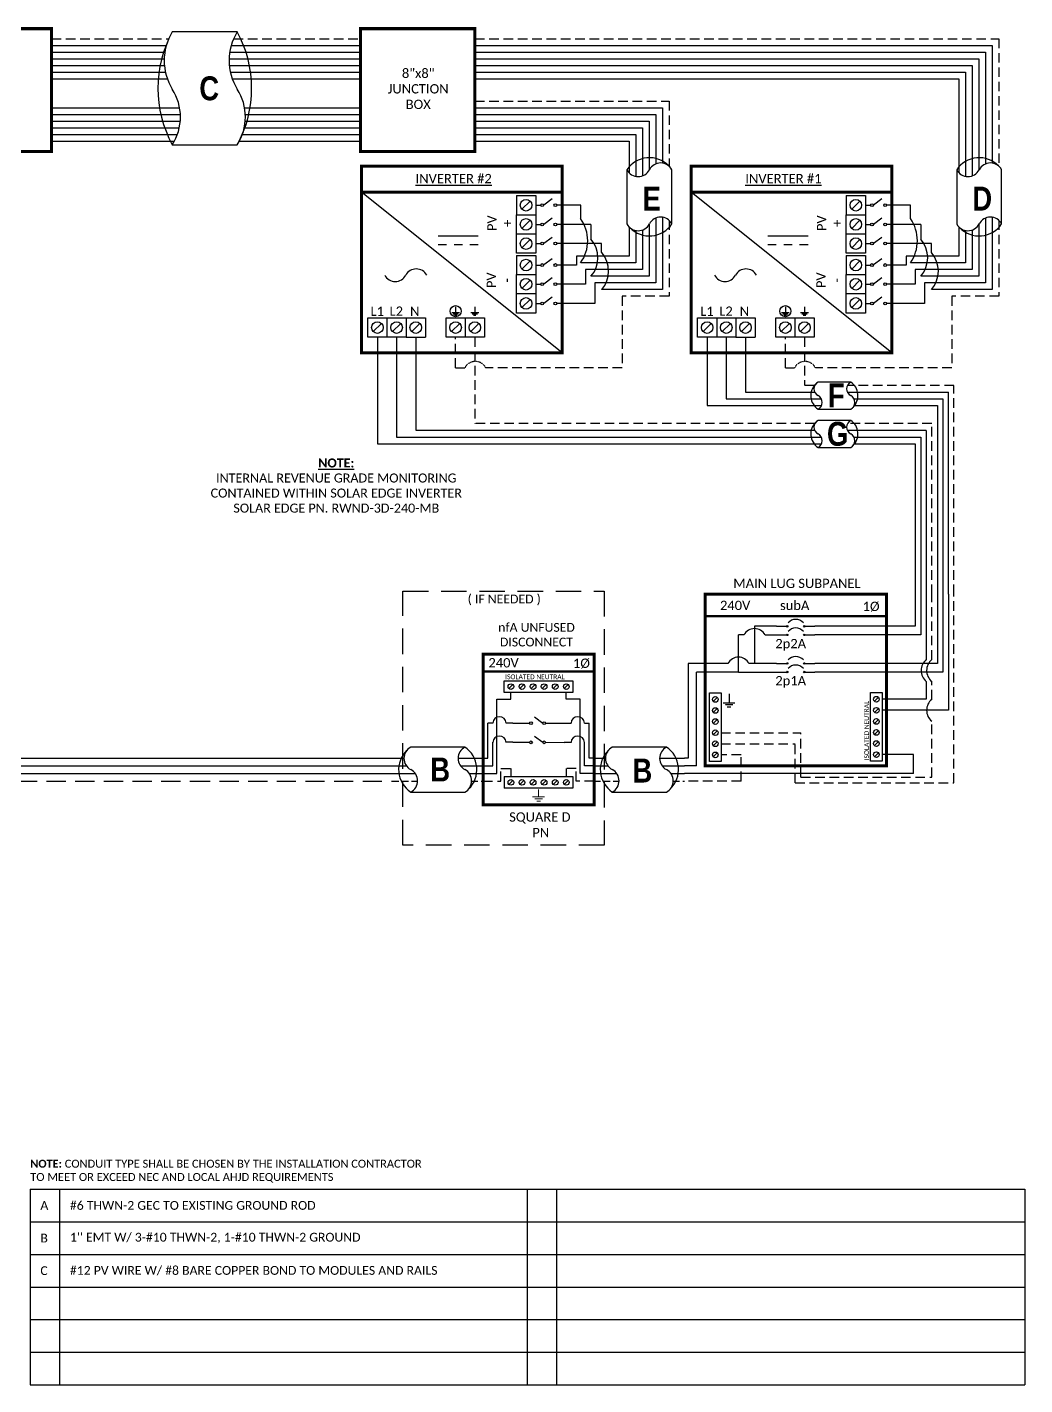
# Model space of a CAD drawing. Header units: feet. Extents: x 20736 to 21369, y 14547 to 15104.
# Drawn here: x 20977 to 21369, y 14547 to 15080 of the extents above; entities that cross this region are included whole.
import ezdxf

# ---------------------------------------------------------------- set-up
doc = ezdxf.new("R2010")
doc.units = ezdxf.units.FT
doc.header["$MEASUREMENT"] = 0
doc.linetypes.add('DASHED', pattern=[0.75, 0.5, -0.25])
doc.linetypes.add('HIDDEN', pattern=[0.375, 0.25, -0.125])
for name, color, linetype in [('ONE LINE BLOCKS', 7, 'Continuous'), ('TABLES', 7, 'Continuous'), ('TEXT', 7, 'Continuous'), ('Z - TITLEBLOCK TXT', 7, 'Continuous')]:
    doc.layers.add(name, color=color, linetype=linetype)
doc.styles.add('ONE LINE TXT', font='techb___.ttf')
doc.styles.get("Standard").update_dxf_attribs({"font": 'calibri.ttf'})

# ---------------------------------------------------------------- blocks, each defined once
blk = doc.blocks.new('2inverterSub')
at = {"layer": 'ONE LINE BLOCKS', "linetype": 'Continuous'}
h = blk.add_hatch(color=1, dxfattribs=at)
h.dxf.hatch_style = 1
edge = h.paths.add_edge_path()
edge.add_arc((40.28, 60.73), 0.291, 0, 360)
h = blk.add_hatch(color=1, dxfattribs=at)
h.dxf.hatch_style = 1
edge = h.paths.add_edge_path()
edge.add_arc((46.96, 60.73), 0.291, 0, 360)
h = blk.add_hatch(color=1, dxfattribs=at)
h.dxf.hatch_style = 1
edge = h.paths.add_edge_path()
edge.add_arc((40.28, 57.35), 0.291, 0, 360)
h = blk.add_hatch(color=1, dxfattribs=at)
h.dxf.hatch_style = 1
edge = h.paths.add_edge_path()
edge.add_arc((46.96, 57.35), 0.291, 0, 360)
h = blk.add_hatch(color=1, dxfattribs=at)
h.dxf.hatch_style = 1
edge = h.paths.add_edge_path()
edge.add_arc((40.28, 46.17), 0.291, 0, 360)
h = blk.add_hatch(color=1, dxfattribs=at)
h.dxf.hatch_style = 1
edge = h.paths.add_edge_path()
edge.add_arc((40.28, 42.79), 0.291, 0, 360)
h = blk.add_hatch(color=1, dxfattribs=at)
h.dxf.hatch_style = 1
edge = h.paths.add_edge_path()
edge.add_arc((46.96, 46.17), 0.291, 0, 360)
h = blk.add_hatch(color=1, dxfattribs=at)
h.dxf.hatch_style = 1
edge = h.paths.add_edge_path()
edge.add_arc((46.96, 42.79), 0.291, 0, 360)
at = {"color": 7, "linetype": 'Continuous'}
for p, q in [((90.5, 73.37), (90.5, 60.73)), ((99.2, 73.37), (99.2, 46.17)), ((36.09, 60.73), (27.43, 60.73)), ((27.43, 60.73), (27.43, 46.17)), ((90.5, 60.73), (51.15, 60.73)), ((17.02, 46.17), (1.34, 46.17)), ((1.34, 46.17), (1.34, 9)), ((36.09, 46.17), (25.26, 46.17)), ((99.2, 46.17), (51.15, 46.17)), ((1.34, 9), (0, 9))]:
    blk.add_line(p, q, dxfattribs=at)
at = {"color": 10, "linetype": 'Continuous'}
for p, q in [((92.67, 73.37), (92.67, 57.35)), ((101.37, 73.37), (101.37, 42.79)), ((21.14, 42.79), (21.14, 57.35)), ((23.31, 57.35), (21.14, 57.35)), ((31.55, 57.35), (36.09, 57.35)), ((92.67, 57.35), (51.15, 57.35)), ((21.14, 42.79), (4.63, 42.79)), ((4.63, 6), (4.63, 42.79)), ((21.14, 42.79), (36.09, 42.79)), ((101.37, 42.79), (51.15, 42.79)), ((4.63, 6), (0, 6))]:
    blk.add_line(p, q, dxfattribs=at)
at = {"color": 253, "linetype": 'Continuous'}
for p, q in [((94.85, 73.37), (94.85, 47.66)), ((103.55, 73.37), (103.55, 27.76)), ((94.85, 39.1), (94.85, 32.11)), ((94.85, 32.11), (77.54, 32.11)), ((103.55, 27.76), (77.54, 27.76)), ((89.88, 10.36), (77.54, 10.36)), ((89.88, 3), (89.88, 10.36)), ((89.88, 3), (0, 3))]:
    blk.add_line(p, q, dxfattribs=at)
at = {"color": 10, "linetype": 'Continuous'}
blk.add_arc((27.43, 55.19), 4.65, 27.6639, 152.3361, dxfattribs=at)
at = {"color": 7, "linetype": 'Continuous'}
blk.add_arc((21.14, 44.01), 4.65, 27.6639, 152.3361, dxfattribs=at)
at = {"color": 253, "linetype": 'Continuous'}
blk.add_arc((98.43, 43.38), 5.58, 129.9215, 230.0785, dxfattribs=at)
at = {"layer": 'ONE LINE BLOCKS', "lineweight": 50}
blk.add_line((8.04, 64.67), (79.2, 64.67), dxfattribs=at)
at = {"layer": 'ONE LINE BLOCKS', "lineweight": 50, "const_width": 1.19}
blk.add_lwpolyline([(8.04, 6.01), (8.04, 73.37), (79.2, 73.37), (79.2, 6.01)], close=True, dxfattribs=at)
at = {"layer": 'TEXT', "color": 92, "linetype": 'HIDDEN', "ltscale": 15}
for p, q in [((97.02, 47.66), (97.02, 73.37)), ((105.72, -0.66), (105.72, 73.37)), ((97.02, 32.03), (97.02, 39.1)), ((97.02, 1.52), (97.02, 23.48)), ((14.31, 18.99), (45.6, 18.99)), ((45.6, 1.52), (45.6, 18.99)), ((14.31, 14.64), (43.39, 14.64)), ((43.39, -0.66), (43.39, 14.64)), ((22.14, 10.28), (14.31, 10.28)), ((22.14, 0), (22.14, 10.28)), ((22.14, 0), (0, 0)), ((45.6, 1.52), (97.02, 1.52)), ((43.39, -0.66), (105.72, -0.66))]:
    blk.add_line(p, q, dxfattribs=at)
at = {"layer": 'TEXT', "color": 92, "linetype": 'HIDDEN', "flags": 128}
for points in [[(17.42, 34.26), (17.42, 30.76)], [(15.08, 30.76), (19.76, 30.76)], [(18.95, 29.89), (15.89, 29.89)], [(18.13, 29.02), (16.7, 29.02)]]:
    blk.add_lwpolyline(points, dxfattribs=at)
at = {"layer": 'TEXT', "color": 92, "linetype": 'Continuous', "ltscale": 4}
for centre in [(100.49, 43.38), (100.49, 27.76)]:
    blk.add_arc(centre, 5.51, 129.059, 230.941, dxfattribs=at)
at = {"layer": 'Z - TITLEBLOCK TXT', "color": 1, "linetype": 'Continuous'}
for p, q in [((9.77, 7.69), (9.77, 34.63)), ((9.77, 34.63), (14.31, 34.63)), ((14.31, 34.63), (14.31, 7.69)), ((73, 7.76), (73, 34.71)), ((73, 34.71), (77.54, 34.71)), ((77.54, 34.71), (77.54, 7.76)), ((14.31, 7.69), (9.77, 7.69)), ((77.54, 7.76), (73, 7.76))]:
    blk.add_line(p, q, dxfattribs=at)
at = {"layer": 'Z - TITLEBLOCK TXT', "color": 4, "linetype": 'Continuous'}
for p, q in [((12.83, 32.82), (11.25, 31.25)), ((76.06, 32.9), (74.49, 31.32)), ((12.83, 28.47), (11.25, 26.9)), ((76.06, 28.54), (74.49, 26.97)), ((12.83, 24.12), (11.25, 22.55)), ((76.06, 24.19), (74.49, 22.62)), ((12.83, 19.77), (11.25, 18.2)), ((76.06, 19.84), (74.49, 18.27)), ((12.83, 15.42), (11.25, 13.85)), ((12.83, 11.07), (11.25, 9.5)), ((76.06, 15.49), (74.49, 13.92)), ((76.06, 11.14), (74.49, 9.57))]:
    blk.add_line(p, q, dxfattribs=at)
at = {"layer": 'Z - TITLEBLOCK TXT', "color": 1, "linetype": 'Continuous', "flags": 128}
for points in [[(36.09, 60.73), (40.28, 60.73)], [(36.09, 60.73), (40.28, 60.73)], [(46.96, 60.73), (51.15, 60.73)], [(36.09, 57.35), (40.28, 57.35)], [(36.09, 57.35), (40.28, 57.35)], [(46.96, 57.35), (51.15, 57.35)], [(36.09, 46.17), (40.28, 46.17)], [(36.09, 46.17), (40.28, 46.17)], [(36.09, 42.79), (40.28, 42.79)], [(36.09, 42.79), (40.28, 42.79)], [(46.96, 46.17), (51.15, 46.17)], [(46.96, 42.79), (51.15, 42.79)]]:
    blk.add_lwpolyline(points, dxfattribs=at)
at = {"layer": 'Z - TITLEBLOCK TXT', "color": 1, "linetype": 'Continuous'}
for centre in [(40.28, 60.73), (46.96, 60.73), (40.28, 57.35), (46.96, 57.35), (40.28, 46.17), (40.28, 42.79), (46.96, 46.17), (46.96, 42.79)]:
    blk.add_circle(centre, 0.291, dxfattribs=at)
at = {"layer": 'Z - TITLEBLOCK TXT', "color": 4, "linetype": 'Continuous'}
for centre in [(12.04, 32.04), (75.27, 32.11), (12.04, 27.69), (75.27, 27.76), (12.04, 23.34), (75.27, 23.41), (12.04, 18.99), (75.27, 19.06), (12.04, 14.64), (12.04, 10.28), (75.27, 14.71), (75.27, 10.36)]:
    blk.add_circle(centre, 1.11, dxfattribs=at)
at = {"layer": 'Z - TITLEBLOCK TXT', "color": 1, "linetype": 'Continuous'}
for centre in [(43.62, 59.53), (43.62, 56.15), (43.62, 44.97), (43.62, 41.59)]:
    blk.add_arc(centre, 3.93, 40.3392, 139.6608, dxfattribs=at)
at = {"layer": 'TABLES', "color": 1, "linetype": 'Continuous'}
for s, p in [('2p2A', (35.59, 52.11)), ('2p1A', (35.59, 37.55))]:
    blk.add_text(s, height=3.658, dxfattribs=at).set_placement(p)
at = {"layer": 'TABLES', "color": 4, "linetype": 'Continuous'}
blk.add_text('ISOLATED NEUTRAL', height=1.8743, rotation=90, dxfattribs=at).set_placement((72.35, 8.12))
at = {"layer": 'TEXT', "color": 1, "attachment_point": 5}
for s, width, gutter_width, insert, char_height in [('MAIN LUG SUBPANEL ', 62.3984, 7.17, (44.08, 77.57), 3.6576), ('240V', 0.1481, 0.75, (19.83, 68.92), 3.658), ('subA', 0.1481, 0.75, (43.21, 68.92), 3.658), ('1Ø', 0.1481, 0.75, (73.19, 68.41), 3.658)]:
    blk.add_mtext_dynamic_manual_height_columns(s, width=width, gutter_width=gutter_width, heights=[0], dxfattribs=dict(at, insert=insert, char_height=char_height))
blk = doc.blocks.new('*U15')
at = {"color": 7, "linetype": 'Continuous'}
for p, q in [((-7.14, 13.31), (-28.39, 13.31)), ((-28.39, -4.31), (-7.14, -4.31))]:
    blk.add_line(p, q, dxfattribs=at)
at = {"color": 7}
for p, q in [((-35.53, 9), (-31.05, 9)), ((-9.81, 9), (0, 9))]:
    blk.add_line(p, q, dxfattribs=at)
at = {"color": 10}
for p, q in [((-35.53, 6), (-30.11, 6)), ((-8.87, 6), (0, 6))]:
    blk.add_line(p, q, dxfattribs=at)
at = {"color": 253}
for p, q in [((-35.53, 3), (-26.66, 3)), ((-5.41, 3), (0, 3))]:
    blk.add_line(p, q, dxfattribs=at)
at = {"color": 92, "linetype": 'HIDDEN', "ltscale": 10}
for p, q in [((-4.48, 0), (0, 0)), ((-35.53, 0), (-25.72, 0))]:
    blk.add_line(p, q, dxfattribs=at)
at = {"color": 7, "linetype": 'Continuous'}
for centre, start, end in [((-22.54, 4.5), 133.9732, 236.4265), ((-12.99, 4.5), 313.9732, 56.4265)]:
    blk.add_arc(centre, 10.58, start, end, dxfattribs=at)
at = {"linetype": 'Continuous'}
for centre, start, end in [((-26.08, 8.91), 117.6639, 242.3361), ((-4.83, 8.91), 117.6639, 242.3361), ((-30.7, 0.09), 297.6639, 62.3361), ((-9.45, 0.09), 297.6639, 62.3361)]:
    blk.add_arc(centre, 4.98, start, end, dxfattribs=at)
blk = doc.blocks.new('*U22')
at = {"color": 7}
blk.add_line((-79.14, 9), (0, 9), dxfattribs=at)
at = {"color": 10}
blk.add_line((-79.14, 6), (0, 6), dxfattribs=at)
at = {"color": 253}
blk.add_line((-79.14, 3), (0, 3), dxfattribs=at)
at = {"color": 92, "linetype": 'DASHED', "ltscale": 15}
blk.add_line((-79.14, 0), (0, 0), dxfattribs=at)
blk = doc.blocks.new('unfusedDisconnect')
at = {"lineweight": 50}
blk.add_line((-43.61, 43.06), (0, 43.06), dxfattribs=at)
at = {"color": 1, "linetype": 'Continuous'}
for p, q in [((-35.27, 34.78), (-35.27, 39.32)), ((-35.27, 39.32), (-8.32, 39.32)), ((-8.32, 39.32), (-8.32, 34.78)), ((-8.32, 34.78), (-35.27, 34.78)), ((-31.89, 22.73), (-25.32, 22.73)), ((-23.43, 25.18), (-20.16, 22.74)), ((-19.08, 22.73), (-11.7, 22.73)), ((-23.43, 17.65), (-20.16, 15.2)), ((-31.89, 15.2), (-25.32, 15.2)), ((-19.08, 15.2), (-11.7, 15.19)), ((-35.27, 1.76), (-8.32, 1.76)), ((-35.27, 1.76), (-35.27, -2.78)), ((-8.32, 1.76), (-8.32, -2.78)), ((-8.32, -2.78), (-35.27, -2.78))]:
    blk.add_line(p, q, dxfattribs=at)
at = {"color": 4, "linetype": 'Continuous'}
for p, q in [((-31.89, 37.83), (-33.46, 36.26)), ((-27.53, 37.83), (-29.11, 36.26)), ((-23.18, 37.83), (-24.76, 36.26)), ((-18.83, 37.83), (-20.41, 36.26)), ((-14.48, 37.83), (-16.06, 36.26)), ((-10.13, 37.83), (-11.7, 36.26)), ((-31.89, 0.28), (-33.46, -1.3)), ((-27.53, 0.28), (-29.11, -1.3)), ((-23.18, 0.28), (-24.76, -1.3)), ((-18.83, 0.28), (-20.41, -1.3)), ((-14.48, 0.28), (-16.06, -1.3)), ((-10.13, 0.28), (-11.7, -1.3))]:
    blk.add_line(p, q, dxfattribs=at)
at = {"color": 253, "linetype": 'Continuous'}
for p, q in [((-38.16, 3), (-38.16, 32.17)), ((-38.16, 32.17), (-32.67, 32.17)), ((-32.67, 32.17), (-32.67, 34.78)), ((-10.92, 32.17), (-10.92, 34.78)), ((-5.43, 32.17), (-10.92, 32.17)), ((-5.43, 3), (-5.43, 32.17)), ((-43.61, 3), (-38.16, 3)), ((0, 3), (-5.43, 3))]:
    blk.add_line(p, q, dxfattribs=at)
at = {"color": 7, "linetype": 'Continuous'}
for p, q in [((-41.66, 9), (-41.66, 22.73)), ((-39.8, 22.73), (-41.66, 22.73)), ((-31.89, 22.73), (-34.52, 22.73)), ((-11.7, 22.73), (-9.07, 22.73)), ((-3.79, 22.73), (-1.93, 22.73)), ((-1.93, 9), (-1.93, 22.73))]:
    blk.add_line(p, q, dxfattribs=at)
at = {"color": 10, "linetype": 'Continuous'}
for p, q in [((-39.8, 6), (-39.8, 15.2)), ((-31.89, 15.2), (-34.52, 15.2)), ((-11.7, 15.2), (-9.07, 15.2)), ((-3.79, 6), (-3.79, 15.2)), ((-43.61, 6), (-39.8, 6)), ((0, 6), (-3.79, 6))]:
    blk.add_line(p, q, dxfattribs=at)
at = {"color": 7}
for p, q in [((-43.61, 9), (-41.66, 9)), ((0, 9), (-1.93, 9))]:
    blk.add_line(p, q, dxfattribs=at)
at = {"color": 92, "linetype": 'HIDDEN', "ltscale": 15}
for p, q in [((-43.61, 0), (-36.58, 0)), ((-36.58, 0), (-36.58, 4.9)), ((-36.58, 4.9), (-32.67, 4.9)), ((-32.67, 4.9), (-32.67, 1.76)), ((-7.01, 4.9), (-10.92, 4.9)), ((-10.92, 4.9), (-10.92, 1.76)), ((-7.01, 0), (-7.01, 4.9)), ((0, 0), (-7.01, 0))]:
    blk.add_line(p, q, dxfattribs=at)
at = {"lineweight": 50, "const_width": 1.19}
blk.add_lwpolyline([(-43.61, -9.34), (-43.61, 49.84), (0, 49.84), (0, -9.34)], close=True, dxfattribs=at)
at = {"color": 92, "linetype": 'Continuous', "lineweight": 5, "ltscale": 0.05, "flags": 128}
for points in [[(-21.8, -3.32), (-21.8, -6.17)], [(-24.14, -6.17), (-19.45, -6.17)], [(-20.27, -7.03), (-23.32, -7.03)], [(-21.08, -7.9), (-22.51, -7.9)]]:
    blk.add_lwpolyline(points, dxfattribs=at)
at = {"color": 4, "linetype": 'Continuous'}
for centre in [(-32.67, 37.05), (-28.32, 37.05), (-23.97, 37.05), (-19.62, 37.05), (-15.27, 37.05), (-10.92, 37.05), (-32.67, -0.51), (-28.32, -0.51), (-23.97, -0.51), (-19.62, -0.51), (-15.27, -0.51), (-10.92, -0.51)]:
    blk.add_circle(centre, 1.11, dxfattribs=at)
at = {"color": 1, "linetype": 'Continuous'}
for centre in [(-24.78, 22.73), (-19.62, 22.73), (-24.78, 15.2), (-19.62, 15.2)]:
    blk.add_circle(centre, 0.541, dxfattribs=at)
at = {"color": 7, "linetype": 'Continuous'}
for centre in [(-37.16, 22.58), (-6.43, 22.58)]:
    blk.add_arc(centre, 2.64, 3.2819, 176.7181, dxfattribs=at)
at = {"color": 10, "linetype": 'Continuous'}
for centre in [(-37.16, 15.04), (-6.43, 15.04)]:
    blk.add_arc(centre, 2.64, 3.2819, 176.7181, dxfattribs=at)
at = {"color": 4, "linetype": 'Continuous'}
blk.add_text('ISOLATED NEUTRAL', height=1.8743, dxfattribs=at).set_placement((-34.91, 39.97))
at = {"color": 1}
for s, width, gutter_width, heights, insert, char_height, attachment_point in [('\\A1;\\pi17.559;nfA UNFUSED\\P\\pi18.229;DISCONNECT', 64.922, 0, [11.89], (-55.21, 62.04), 3.4544, 1), ('240V', 0.1481, 0.75, [0], (-35.55, 46.4), 3.658, 5), ('1Ø', 0.1481, 0.75, [0], (-4.98, 46.1), 3.658, 5), ('\\A1;\\pi13.903,t32.191;SQUARE D\\P\\pi22.981,t41.269;PN', 51.6906, 0.203, [45.94], (-47.25, -12.27), 3.6576, 1)]:
    blk.add_mtext_dynamic_manual_height_columns(s, width=width, gutter_width=gutter_width, heights=heights, dxfattribs=dict(at, insert=insert, char_height=char_height, attachment_point=attachment_point))
blk = doc.blocks.new('*U20')
at = {"color": 10, "linetype": 'DASHED', "ltscale": 20}
blk.add_lwpolyline([(-75.05, 74.56), (3.97, 74.56), (3.97, -25.17), (-75.05, -25.17)], close=True, dxfattribs=at)
at = {"color": 7}
for name, p in [('unfusedDisconnect', (0, 0)), ('*U15', (-43.61, 0))]:
    blk.add_blockref(name, p, dxfattribs=at)
at = {"color": 10, "insert": (-50.86, 73.16), "char_height": 3.4544, "attachment_point": 1}
blk.add_mtext_dynamic_manual_height_columns('\\A1;\\pi1.2092;( IF NEEDED )', width=30.7523, gutter_width=0, heights=[6.58], dxfattribs=at)
at = {"color": 1, "linetype": 'Continuous', "insert": (-64.3, 9.22), "char_height": 9.3833, "attachment_point": 1, "style": 'ONE LINE TXT'}
blk.add_mtext_dynamic_manual_height_columns('{\\W1;\\C256;B}', width=0.1385, gutter_width=2.13, heights=[0], dxfattribs=at)
blk = doc.blocks.new('*U25')
at = {"color": 7}
blk.add_line((-79.14, 9), (0, 9), dxfattribs=at)
at = {"color": 10}
blk.add_line((-79.14, 6), (0, 6), dxfattribs=at)
at = {"color": 253}
blk.add_line((-79.14, 3), (0, 3), dxfattribs=at)
at = {"color": 92, "linetype": 'DASHED', "ltscale": 15}
blk.add_line((-79.14, 0), (0, 0), dxfattribs=at)
at = {"color": 1, "insert": (-22.08, 115.96), "char_height": 3.5433, "attachment_point": 5}
blk.add_mtext_dynamic_manual_height_columns('{\\fCalibri|b1|i0|c0|p34;\\LNOTE:\\P}INTERNAL REVENUE GRADE MONITORING\\PCONTAINED WITHIN SOLAR EDGE INVERTER\\PSOLAR EDGE PN. RWND-3D-240-MB', width=99.534, gutter_width=7.17, heights=[0], dxfattribs=at)
blk = doc.blocks.new('*T19')
at = {"linetype": 'ByBlock', "lineweight": -2, "transparency": 16777216}
for p, q in [((0, 0), (390.51, 0)), ((0, 0), (0, -76.8)), ((11.58, 0), (11.58, -76.8)), ((195.1, 0), (195.1, -76.8)), ((206.68, 0), (206.68, -76.8)), ((390.51, 0), (390.51, -76.8)), ((0, -12.8), (390.51, -12.8)), ((0, -25.61), (390.51, -25.61)), ((0, -38.41), (390.51, -38.41)), ((0, -51.22), (390.51, -51.22)), ((0, -64.02), (390.51, -64.02)), ((0, -76.8), (390.51, -76.8))]:
    blk.add_line(p, q, dxfattribs=at)
at = {"color": 0, "linetype": 'Continuous', "transparency": 16777216, "char_height": 3.4544, "attachment_point": 4}
for s, insert, width in [('{\\fCalibri|b0|i0|c0;A', (4.06, -6.4), 3.4544), ('{\\fCalibri|b0|i0|c0;#6 THWN-2 GEC TO EXISTING GROUND ROD', (15.65, -6.4), 175.3856), ('{\\fCalibri|b0|i0|c0;', (199.16, -6.4), 3.4544), ('{\\fCalibri|b0|i0|c0;', (210.74, -6.4), 175.7027), ('{\\fCalibri|b0|i0|c0;B', (4.06, -19.21), 3.4544), ("{\\fCalibri|b0|i0|c0;1'' EMT W/ 3-#10 THWN-2, 1-#10 THWN-2 GROUND", (15.65, -19.21), 175.3856), ('{\\fCalibri|b0|i0|c0;', (199.16, -19.21), 3.4544), ('{\\fCalibri|b0|i0|c0;', (210.74, -19.21), 175.7027), ('{\\fCalibri|b0|i0|c0;C', (4.06, -32.01), 3.4544), ('{\\fCalibri|b0|i0|c0;#12 PV WIRE W/ #8 BARE COPPER BOND TO MODULES AND RAILS', (15.65, -32.01), 175.3856), ('{\\fCalibri|b0|i0|c0;', (199.16, -32.01), 3.4544), ('{\\fCalibri|b0|i0|c0;', (210.74, -32.01), 175.7027), ('{\\fCalibri|b0|i0|c0;', (4.06, -44.82), 3.4544), ('{\\fCalibri|b0|i0|c0;', (15.65, -44.82), 175.3856), ('{\\fCalibri|b0|i0|c0;', (199.16, -44.82), 3.4544), ('{\\fCalibri|b0|i0|c0;', (210.74, -44.82), 175.7027), ('{\\fCalibri|b0|i0|c0;', (4.06, -57.62), 3.4544), ('{\\fCalibri|b0|i0|c0;', (15.65, -57.62), 175.3856), ('{\\fCalibri|b0|i0|c0;', (199.16, -57.62), 3.4544), ('{\\fCalibri|b0|i0|c0;', (210.74, -57.62), 175.7027), ('{\\fCalibri|b0|i0|c0;', (4.06, -70.41), 3.4544), ('{\\fCalibri|b0|i0|c0;', (15.65, -70.41), 175.3856), ('{\\fCalibri|b0|i0|c0;', (199.16, -70.41), 3.4544), ('{\\fCalibri|b0|i0|c0;', (210.74, -70.41), 175.7027)]:
    blk.add_mtext(s, dxfattribs=dict(at, insert=insert, width=width))

msp = doc.modelspace()

# ---------------------------------------------------------------- linework, layer by layer
at = {"color": 7, "linetype": 'Continuous'}
for p, q in [((21059.66, 15078.32), (21034.17, 15078.32)), ((20986.77, 15070.37), (21031.23, 15070.37)), ((21056.72, 15070.37), (21108.07, 15070.37)), ((21152.94, 15070.37), (21353.4, 15070.37)), ((21353.4, 15070.37), (21353.4, 15026.48)), ((20986.77, 15065.12), (21031.06, 15065.12)), ((21056.55, 15065.12), (21108.07, 15065.12)), ((21152.94, 15065.12), (21348.16, 15065.12)), ((21348.16, 15065.12), (21348.16, 15021.81)), ((20986.77, 15059.88), (21032.22, 15059.88)), ((21057.71, 15059.88), (21108.07, 15059.88)), ((21152.94, 15059.88), (21342.92, 15059.88)), ((21342.92, 15059.88), (21342.92, 15023.02)), ((20986.77, 15045.9), (21037.34, 15045.9)), ((21062.84, 15045.9), (21108.07, 15045.9)), ((21152.94, 15045.9), (21223.97, 15045.9)), ((21223.97, 15045.9), (21223.97, 15026.48)), ((20986.77, 15040.65), (21036.92, 15040.65)), ((21062.41, 15040.65), (21108.07, 15040.65)), ((21152.94, 15040.65), (21218.73, 15040.65)), ((21218.73, 15040.65), (21218.73, 15021.81)), ((20986.77, 15035.41), (21035, 15035.41)), ((21034.17, 15033.99), (21059.66, 15033.99)), ((21060.5, 15035.41), (21108.07, 15035.41)), ((21152.94, 15035.41), (21213.49, 15035.41)), ((21213.49, 15035.41), (21213.49, 15023.02)), ((21212.64, 15024.19), (21212.64, 15002.94)), ((21230.27, 15002.94), (21230.27, 15024.19)), ((21342.07, 15024.19), (21342.07, 15002.94)), ((21359.7, 15002.94), (21359.7, 15024.19)), ((21187.23, 14952.33), (21108.46, 15015.35)), ((21316.66, 14952.33), (21237.89, 15015.35)), ((21223.97, 15005.23), (21223.97, 14979.79)), ((21353.4, 15005.23), (21353.4, 14979.79)), ((21213.49, 15001.78), (21213.49, 14990.27)), ((21218.73, 15000.57), (21218.73, 14985.03)), ((21342.92, 15001.78), (21342.92, 14990.27)), ((21348.16, 15000.57), (21348.16, 14985.03)), ((21154.28, 14998.09), (21138.51, 14998.09)), ((21141.81, 14994.68), (21138.51, 14994.68)), ((21148.04, 14994.68), (21144.75, 14994.68)), ((21154.28, 14994.68), (21150.98, 14994.68)), ((21283.71, 14998.09), (21267.94, 14998.09)), ((21271.24, 14994.68), (21267.94, 14994.68)), ((21277.47, 14994.68), (21274.18, 14994.68)), ((21283.71, 14994.68), (21280.42, 14994.68)), ((21213.49, 14990.27), (21192.82, 14990.27)), ((21192.82, 14990.27), (21192.82, 14986.8)), ((21342.92, 14990.27), (21322.25, 14990.27)), ((21322.25, 14990.27), (21322.25, 14986.8)), ((21192.82, 14986.8), (21185.09, 14986.8)), ((21218.73, 14985.03), (21196.4, 14985.03)), ((21196.4, 14985.03), (21196.4, 14979.27)), ((21226.59, 14987.65), (21226.59, 14987.65)), ((21322.25, 14986.8), (21314.52, 14986.8)), ((21348.16, 14985.03), (21325.83, 14985.03)), ((21325.83, 14985.03), (21325.83, 14979.27)), ((21356.03, 14987.65), (21356.03, 14987.65)), ((21196.4, 14979.27), (21185.09, 14979.27)), ((21223.97, 14979.79), (21199.98, 14979.79)), ((21199.98, 14979.79), (21199.98, 14971.73)), ((21325.83, 14979.27), (21314.52, 14979.27)), ((21353.4, 14979.79), (21329.41, 14979.79)), ((21329.41, 14979.79), (21329.41, 14971.73)), ((21199.98, 14971.73), (21185.09, 14971.73)), ((21329.41, 14971.73), (21314.52, 14971.73)), ((21114.67, 14958.5), (21114.67, 14916.68)), ((21244.11, 14958.5), (21244.11, 14931.7)), ((21300.48, 14940.86), (21287.67, 14940.86)), ((21244.11, 14931.7), (21289.03, 14931.7)), ((21287.67, 14930.23), (21300.48, 14930.23)), ((21301.85, 14931.7), (21334.48, 14931.7)), ((21334.48, 14931.69), (21334.48, 14857.67)), ((21300.48, 14925.84), (21287.67, 14925.84)), ((21114.67, 14916.68), (21289.03, 14916.68)), ((21287.67, 14915.2), (21300.48, 14915.2)), ((21301.85, 14916.68), (21325.78, 14916.68)), ((21325.78, 14916.66), (21325.78, 14857.67))]:
    msp.add_line(p, q, dxfattribs=at)
at = {"color": 10, "linetype": 'Continuous'}
for p, q in [((20986.77, 15073), (21031.69, 15073)), ((21057.3, 15072.99), (21108.07, 15072.99)), ((21152.94, 15072.99), (21356.03, 15072.99)), ((21356.03, 15072.99), (21356.03, 15026.8)), ((20986.77, 15067.75), (21030.98, 15067.75)), ((21056.48, 15067.75), (21108.07, 15067.75)), ((21152.94, 15067.75), (21350.78, 15067.75)), ((21350.78, 15067.75), (21350.78, 15023.99)), ((20986.77, 15062.5), (21031.47, 15062.5)), ((21056.96, 15062.5), (21108.07, 15062.5)), ((21152.94, 15062.5), (21345.54, 15062.5)), ((21345.54, 15062.5), (21345.54, 15021.61)), ((20986.77, 15048.53), (21037.04, 15048.52)), ((21062.54, 15048.52), (21108.07, 15048.52)), ((21152.94, 15048.52), (21226.6, 15048.52)), ((21226.6, 15048.52), (21226.59, 15026.8)), ((20986.77, 15043.27), (21037.3, 15043.27)), ((21062.8, 15043.27), (21108.07, 15043.27)), ((21152.94, 15043.27), (21221.35, 15043.27)), ((21221.35, 15043.27), (21221.35, 15023.99)), ((20986.77, 15038.03), (21036.17, 15038.03)), ((21061.66, 15038.03), (21108.07, 15038.03)), ((21152.94, 15038.03), (21216.11, 15038.03)), ((21216.11, 15038.03), (21216.11, 15021.61)), ((21194.47, 15010.28), (21185.09, 15010.28)), ((21194.47, 15005.02), (21194.47, 15010.28)), ((21323.9, 15010.28), (21314.52, 15010.28)), ((21323.9, 15005.02), (21323.9, 15010.28)), ((21226.59, 15005.55), (21226.59, 14977.17)), ((21356.03, 15005.55), (21356.03, 14977.17)), ((21198.52, 15002.75), (21185.09, 15002.75)), ((21198.52, 15002.75), (21198.52, 14996.92)), ((21216.11, 15000.37), (21216.11, 14987.65)), ((21221.35, 15002.75), (21221.35, 14982.41)), ((21327.95, 15002.75), (21314.52, 15002.75)), ((21327.95, 15002.75), (21327.95, 14996.92)), ((21345.54, 15000.37), (21345.54, 14987.65)), ((21350.78, 15002.75), (21350.78, 14982.41)), ((21202.71, 14995.21), (21185.09, 14995.21)), ((21202.71, 14991.68), (21202.71, 14995.26)), ((21332.14, 14995.21), (21314.52, 14995.21)), ((21332.14, 14991.68), (21332.14, 14995.26)), ((21216.11, 14987.65), (21194.47, 14987.65)), ((21345.54, 14987.65), (21323.9, 14987.65)), ((21221.35, 14982.41), (21198.52, 14982.41)), ((21350.78, 14982.41), (21327.95, 14982.41)), ((21226.59, 14977.17), (21202.71, 14977.17)), ((21356.03, 14977.17), (21332.14, 14977.17)), ((21122.21, 14958.5), (21122.21, 14919.31)), ((21251.64, 14958.5), (21251.64, 14934.33)), ((21251.64, 14934.33), (21288.9, 14934.33)), ((21301.72, 14934.33), (21336.66, 14934.33)), ((21336.66, 14934.32), (21336.66, 14857.67)), ((21122.21, 14919.31), (21288.9, 14919.31)), ((21301.72, 14919.31), (21327.95, 14919.31)), ((21327.95, 14919.29), (21327.95, 14857.67))]:
    msp.add_line(p, q, dxfattribs=at)
at = {"color": 1, "linetype": 'Continuous'}
for p, q in [((21169.27, 15014.05), (21176.81, 15014.05)), ((21169.27, 15014.05), (21169.27, 15006.51)), ((21176.81, 15014.05), (21176.81, 15006.51)), ((21176.81, 15010.28), (21178.85, 15010.28)), ((21183.24, 15012.74), (21179.97, 15010.3)), ((21298.7, 15014.05), (21306.24, 15014.05)), ((21298.7, 15014.05), (21298.7, 15006.51)), ((21306.24, 15014.05), (21306.24, 15006.51)), ((21306.24, 15010.28), (21308.28, 15010.28)), ((21312.67, 15012.74), (21309.4, 15010.3)), ((21169.27, 14991.44), (21169.27, 15006.51)), ((21169.27, 15006.51), (21176.81, 15006.51)), ((21169.27, 14991.44), (21169.27, 15006.51)), ((21176.81, 15006.51), (21176.81, 14991.44)), ((21176.81, 15006.51), (21176.81, 14998.98)), ((21183.24, 15005.21), (21179.97, 15002.76)), ((21298.7, 14991.44), (21298.7, 15006.51)), ((21298.7, 15006.51), (21306.24, 15006.51)), ((21298.7, 14991.44), (21298.7, 15006.51)), ((21306.24, 15006.51), (21306.24, 14991.44)), ((21306.24, 15006.51), (21306.24, 14998.98)), ((21312.67, 15005.21), (21309.4, 15002.76)), ((21176.81, 15002.75), (21178.85, 15002.75)), ((21306.24, 15002.75), (21308.28, 15002.75)), ((21176.81, 14998.98), (21169.27, 14998.98)), ((21176.81, 14995.21), (21178.85, 14995.21)), ((21183.24, 14997.67), (21179.97, 14995.23)), ((21306.24, 14998.98), (21298.7, 14998.98)), ((21306.24, 14995.21), (21308.28, 14995.21)), ((21312.67, 14997.67), (21309.4, 14995.23)), ((21176.81, 14991.44), (21169.27, 14991.44)), ((21169.27, 14990.57), (21176.81, 14990.57)), ((21169.27, 14990.57), (21169.27, 14983.03)), ((21176.81, 14990.57), (21176.81, 14983.03)), ((21183.24, 14989.26), (21179.97, 14986.82)), ((21306.24, 14991.44), (21298.7, 14991.44)), ((21298.7, 14990.57), (21306.24, 14990.57)), ((21298.7, 14990.57), (21298.7, 14983.03)), ((21306.24, 14990.57), (21306.24, 14983.03)), ((21312.67, 14989.26), (21309.4, 14986.82)), ((21176.81, 14986.8), (21178.85, 14986.8)), ((21306.24, 14986.8), (21308.28, 14986.8)), ((21169.27, 14967.96), (21169.27, 14983.03)), ((21169.27, 14983.03), (21176.81, 14983.03)), ((21176.81, 14983.03), (21176.81, 14975.5)), ((21176.81, 14979.27), (21178.85, 14979.27)), ((21183.24, 14981.73), (21179.97, 14979.28)), ((21298.7, 14967.96), (21298.7, 14983.03)), ((21298.7, 14983.03), (21306.24, 14983.03)), ((21306.24, 14983.03), (21306.24, 14975.5)), ((21306.24, 14979.27), (21308.28, 14979.27)), ((21312.67, 14981.73), (21309.4, 14979.28)), ((21176.81, 14975.5), (21169.27, 14975.5)), ((21176.81, 14975.5), (21176.81, 14967.96)), ((21183.24, 14974.19), (21179.97, 14971.75)), ((21306.24, 14975.5), (21298.7, 14975.5)), ((21306.24, 14975.5), (21306.24, 14967.96)), ((21312.67, 14974.19), (21309.4, 14971.75)), ((21176.81, 14967.96), (21169.27, 14967.96)), ((21176.81, 14971.73), (21178.85, 14971.73)), ((21306.24, 14967.96), (21298.7, 14967.96)), ((21306.24, 14971.73), (21308.28, 14971.73)), ((21110.91, 14966.03), (21125.98, 14966.03)), ((21110.91, 14958.5), (21110.91, 14966.03)), ((21110.91, 14966.03), (21118.44, 14966.03)), ((21118.44, 14966.03), (21118.44, 14958.5)), ((21125.98, 14966.03), (21125.98, 14958.5)), ((21125.98, 14966.03), (21133.51, 14966.03)), ((21133.51, 14966.03), (21133.51, 14958.5)), ((21141.61, 14966.03), (21156.68, 14966.03)), ((21141.61, 14958.5), (21141.61, 14966.03)), ((21141.61, 14966.03), (21149.15, 14966.03)), ((21149.15, 14966.03), (21149.15, 14958.5)), ((21156.68, 14966.03), (21156.68, 14958.5)), ((21240.34, 14966.03), (21255.41, 14966.03)), ((21240.34, 14958.5), (21240.34, 14966.03)), ((21240.34, 14966.03), (21247.87, 14966.03)), ((21247.87, 14966.03), (21247.87, 14958.5)), ((21255.41, 14966.03), (21255.41, 14958.5)), ((21255.41, 14966.03), (21262.94, 14966.03)), ((21262.94, 14966.03), (21262.94, 14958.5)), ((21271.04, 14966.03), (21286.11, 14966.03)), ((21271.04, 14958.5), (21271.04, 14966.03)), ((21271.04, 14966.03), (21278.58, 14966.03)), ((21278.58, 14966.03), (21278.58, 14958.5)), ((21286.11, 14966.03), (21286.11, 14958.5)), ((21125.98, 14958.5), (21110.91, 14958.5)), ((21125.98, 14958.5), (21133.51, 14958.5)), ((21156.68, 14958.5), (21141.61, 14958.5)), ((21255.41, 14958.5), (21240.34, 14958.5)), ((21255.41, 14958.5), (21262.94, 14958.5)), ((21286.11, 14958.5), (21271.04, 14958.5))]:
    msp.add_line(p, q, dxfattribs=at)
at = {"color": 4, "linetype": 'Continuous'}
for p, q in [((21174.65, 15011.89), (21171.43, 15008.67)), ((21304.08, 15011.89), (21300.86, 15008.67)), ((21174.65, 15004.35), (21171.43, 15001.14)), ((21304.08, 15004.35), (21300.86, 15001.14)), ((21174.65, 14996.82), (21171.43, 14993.6)), ((21304.08, 14996.82), (21300.86, 14993.6)), ((21174.65, 14988.41), (21171.43, 14985.19)), ((21304.08, 14988.41), (21300.86, 14985.19)), ((21174.65, 14980.87), (21171.43, 14977.66)), ((21304.08, 14980.87), (21300.86, 14977.66)), ((21174.65, 14973.34), (21171.43, 14970.12)), ((21304.08, 14973.34), (21300.86, 14970.12)), ((21116.28, 14963.87), (21113.07, 14960.66)), ((21123.82, 14963.87), (21120.6, 14960.66)), ((21131.35, 14963.87), (21128.14, 14960.66)), ((21146.99, 14963.87), (21143.77, 14960.66)), ((21154.52, 14963.87), (21151.31, 14960.66)), ((21245.71, 14963.87), (21242.5, 14960.66)), ((21253.25, 14963.87), (21250.03, 14960.66)), ((21260.78, 14963.87), (21257.57, 14960.66)), ((21276.42, 14963.87), (21273.2, 14960.66)), ((21283.95, 14963.87), (21280.74, 14960.66))]:
    msp.add_line(p, q, dxfattribs=at)
at = {"color": 92, "linetype": 'HIDDEN', "ltscale": 15}
for p, q in [((21229.22, 15004.31), (21229.22, 14974.54)), ((21358.65, 15004.31), (21358.65, 14974.54)), ((21229.22, 14974.54), (21210.71, 14974.54)), ((21210.71, 14974.54), (21210.71, 14946.46)), ((21358.65, 14974.54), (21340.14, 14974.54)), ((21340.14, 14974.54), (21340.14, 14946.46)), ((21145.38, 14946.46), (21145.38, 14958.5)), ((21152.92, 14958.5), (21152.92, 14924.57)), ((21274.81, 14946.46), (21274.81, 14958.5)), ((21282.35, 14958.5), (21282.35, 14939.59)), ((21145.38, 14946.46), (21148.98, 14946.46)), ((21210.71, 14946.46), (21157.22, 14946.46)), ((21274.81, 14946.46), (21278.41, 14946.46)), ((21340.14, 14946.46), (21286.65, 14946.46)), ((21286.4, 14939.59), (21282.35, 14939.59)), ((21341.01, 14939.59), (21299.22, 14939.59)), ((21341.01, 14857.67), (21341.01, 14939.58)), ((21286.4, 14924.57), (21152.92, 14924.57)), ((21332.31, 14924.57), (21299.22, 14924.57)), ((21332.31, 14857.67), (21332.31, 14924.55))]:
    msp.add_line(p, q, dxfattribs=at)
at = {"color": 253, "linetype": 'Continuous'}
for p, q in [((21129.74, 14958.5), (21129.74, 14921.94)), ((21259.17, 14958.5), (21259.17, 14936.96)), ((21259.17, 14936.96), (21286.33, 14936.96)), ((21299.14, 14936.96), (21338.83, 14936.96)), ((21338.83, 14857.67), (21338.83, 14936.95)), ((21129.74, 14921.94), (21286.33, 14921.94)), ((21299.14, 14921.94), (21330.13, 14921.94)), ((21330.13, 14921.92), (21330.13, 14857.67))]:
    msp.add_line(p, q, dxfattribs=at)
at = {"lineweight": 50, "const_width": 1.19}
for points in [[(20986.77, 15031.33), (20941.91, 15031.33), (20941.91, 15079.57), (20986.77, 15079.57)], [(21152.94, 15031.33), (21108.07, 15031.33), (21108.07, 15079.57), (21152.94, 15079.57)], [(21108.46, 15015.35), (21108.46, 15025.64), (21187.23, 15025.64), (21187.23, 15015.35)], [(21237.89, 15015.35), (21237.89, 15025.64), (21316.66, 15025.64), (21316.66, 15015.35)]]:
    msp.add_lwpolyline(points, close=True, dxfattribs=at)
at = {"color": 7, "lineweight": 50, "const_width": 1.19}
for points in [[(21108.46, 14952.33), (21108.46, 15025.64), (21187.23, 15025.64), (21187.23, 14952.33)], [(21237.89, 14952.33), (21237.89, 15025.64), (21316.66, 15025.64), (21316.66, 14952.33)]]:
    msp.add_lwpolyline(points, close=True, dxfattribs=at)
at = {"color": 92, "linetype": 'Continuous', "flags": 128}
for points in [[(21143.84, 14968.14), (21146.92, 14968.14)], [(21146.38, 14967.57), (21144.38, 14967.57)], [(21145.38, 14970.44), (21145.38, 14968.14)], [(21151.38, 14968.14), (21154.45, 14968.14)], [(21153.92, 14967.57), (21151.91, 14967.57)], [(21152.92, 14970.44), (21152.91, 14968.14)], [(21273.27, 14968.14), (21276.35, 14968.14)], [(21275.81, 14967.57), (21273.81, 14967.57)], [(21274.81, 14970.44), (21274.81, 14968.14)], [(21280.81, 14968.14), (21283.88, 14968.14)], [(21283.35, 14967.57), (21281.34, 14967.57)], [(21282.35, 14970.44), (21282.34, 14968.14)], [(21145.85, 14967), (21144.91, 14967)], [(21153.38, 14967), (21152.44, 14967)], [(21275.28, 14967), (21274.34, 14967)], [(21282.82, 14967), (21281.87, 14967)]]:
    msp.add_lwpolyline(points, dxfattribs=at)
at = {"color": 4, "linetype": 'Continuous'}
for centre in [(21173.04, 15010.28), (21302.47, 15010.28), (21173.04, 15002.75), (21302.47, 15002.75), (21173.04, 14995.21), (21302.47, 14995.21), (21173.04, 14986.8), (21302.47, 14986.8), (21173.04, 14979.27), (21302.47, 14979.27), (21173.04, 14971.73), (21302.47, 14971.73), (21114.67, 14962.26), (21122.21, 14962.26), (21129.74, 14962.26), (21145.38, 14962.26), (21152.92, 14962.26), (21244.11, 14962.26), (21251.64, 14962.26), (21259.17, 14962.26), (21274.81, 14962.26), (21282.35, 14962.26)]:
    msp.add_circle(centre, 2.27, dxfattribs=at)
at = {"color": 1, "linetype": 'Continuous'}
for centre in [(21179.39, 15010.28), (21184.54, 15010.28), (21308.82, 15010.28), (21313.98, 15010.28), (21179.39, 15002.75), (21184.54, 15002.75), (21308.82, 15002.75), (21313.98, 15002.75), (21179.39, 14995.21), (21184.54, 14995.21), (21308.82, 14995.21), (21313.98, 14995.21), (21179.39, 14986.8), (21184.54, 14986.8), (21308.82, 14986.8), (21313.98, 14986.8), (21179.39, 14979.27), (21184.54, 14979.27), (21308.82, 14979.27), (21313.98, 14979.27), (21179.39, 14971.73), (21184.54, 14971.73), (21308.82, 14971.73), (21313.98, 14971.73)]:
    msp.add_circle(centre, 0.541, dxfattribs=at)
at = {"color": 92, "linetype": 'Continuous'}
for centre in [(21145.38, 14968.7), (21274.81, 14968.7)]:
    msp.add_circle(centre, 2.17, dxfattribs=at)
at = {"color": 7, "linetype": 'Continuous'}
for centre, radius, start, end in [((21074.86, 15056.15), 46.34, 151.42, 208.58), ((21018.97, 15056.15), 46.34, 331.42, 28.58), ((21221.46, 15018.34), 10.58, 43.9732, 146.4265), ((21350.89, 15018.34), 10.58, 43.9732, 146.4265), ((21221.46, 15008.79), 10.58, 223.9732, 326.4265), ((21350.89, 15008.79), 10.58, 223.9732, 326.4265), ((21296.95, 14935.54), 6.38, 313.9732, 56.4265), ((21291.2, 14935.54), 6.38, 133.9732, 236.4265), ((21291.2, 14920.52), 6.38, 133.9732, 236.4265), ((21296.95, 14920.52), 6.38, 313.9732, 56.4265)]:
    msp.add_arc(centre, radius, start, end, dxfattribs=at)
at = {"linetype": 'Continuous'}
for centre, radius, start, end in [((21225.86, 15021.88), 4.98, 27.6639, 152.3361), ((21355.3, 15021.88), 4.98, 27.6639, 152.3361), ((21217.05, 15026.5), 4.98, 207.6639, 332.3361), ((21346.48, 15026.5), 4.98, 207.6639, 332.3361), ((21225.86, 15000.63), 4.98, 27.6639, 152.3361), ((21355.3, 15000.63), 4.98, 27.6639, 152.3361), ((21217.05, 15005.25), 4.98, 207.6639, 332.3361), ((21346.48, 15005.25), 4.98, 207.6639, 332.3361), ((21129.93, 14980.64), 4.65, 27.6639, 152.3361), ((21259.36, 14980.64), 4.65, 27.6639, 152.3361), ((21121.69, 14984.96), 4.65, 207.6639, 332.3361), ((21251.12, 14984.96), 4.65, 207.6639, 332.3361), ((21289.06, 14938.2), 3, 117.6639, 242.3361), ((21301.88, 14938.2), 3, 117.6639, 242.3361), ((21286.28, 14932.89), 3, 297.6639, 62.3361), ((21299.09, 14932.89), 3, 297.6639, 62.3361), ((21289.06, 14923.18), 3, 117.6639, 242.3361), ((21301.88, 14923.18), 3, 117.6639, 242.3361), ((21286.28, 14917.86), 3, 297.6639, 62.3361), ((21299.09, 14917.86), 3, 297.6639, 62.3361)]:
    msp.add_arc(centre, radius, start, end, dxfattribs=at)
at = {"color": 10, "linetype": 'Continuous'}
for centre, radius, start, end in [((21182.22, 14996.34), 15.01, 324.6607, 35.3393), ((21311.65, 14996.34), 15.01, 324.6607, 35.3393), ((21190.23, 14989.67), 11.02, 318.8055, 41.1945), ((21319.66, 14989.67), 11.02, 318.8055, 41.1945), ((21194.42, 14984.42), 11.02, 318.8055, 41.1945), ((21323.85, 14984.42), 11.02, 318.8055, 41.1945)]:
    msp.add_arc(centre, radius, start, end, dxfattribs=at)
at = {"color": 92, "linetype": 'HIDDEN', "ltscale": 0.3}
for centre in [(21153.1, 14944.3), (21282.53, 14944.3)]:
    msp.add_arc(centre, 4.65, 27.6639, 152.3361, dxfattribs=at)
at = {"layer": 'TEXT', "color": 92, "linetype": 'HIDDEN', "ltscale": 15}
for p, q in [((20986.77, 15075.61), (21032.75, 15075.61)), ((21058.24, 15075.61), (21108.07, 15075.61)), ((21152.94, 15075.61), (21358.65, 15075.61)), ((21358.65, 15075.61), (21358.65, 15025.55)), ((21152.94, 15051.14), (21229.22, 15051.14)), ((21229.22, 15051.14), (21229.22, 15025.55))]:
    msp.add_line(p, q, dxfattribs=at)
at = {"layer": 'Z - TITLEBLOCK TXT', "linetype": 'Continuous'}
for centre, radius, start, end in [((21052.37, 15067.07), 21.4, 148.2659, 211.7341), ((21077.86, 15067.07), 21.4, 148.2659, 211.7341), ((21017.15, 15044.9), 20.22, 327.3325, 32.6675), ((21042.64, 15044.9), 20.22, 327.3325, 32.6675)]:
    msp.add_arc(centre, radius, start, end, dxfattribs=at)

# ---------------------------------------------------------------- block references
at = {"color": 7}
for name, p in [('*U25', (21120.61, 14784.29)), ('2inverterSub', (21235.28, 14784.29)), ('*U20', (21199.75, 14784.29)), ('*U15', (21235.28, 14784.29)), ('*U22', (21041.47, 14784.29))]:
    msp.add_blockref(name, p, dxfattribs=at)
msp.add_blockref('*T19', (20978.32, 14624.14))

# ---------------------------------------------------------------- texts
at = {"color": 1, "linetype": 'Continuous'}
for s, p in [('%%UINVERTER #2', (21129.67, 15018.9)), ('%%UINVERTER #1', (21259.1, 15018.9))]:
    msp.add_text(s, height=3.6576, dxfattribs=at).set_placement(p)
at = {"color": 1, "attachment_point": 5}
for s, width, gutter_width, insert, char_height in [('8"x8"  JUNCTION BOX ', 0.4767, 7.17, (21130.7, 15055.94), 3.6576), ('L1', 0.1481, 0.75, (21114.62, 14968.67), 3.658), ('L2', 0.1481, 0.75, (21122.08, 14968.7), 3.658), ('N', 0.1481, 0.75, (21129.33, 14968.65), 3.66), ('L1', 0.1481, 0.75, (21244.05, 14968.67), 3.658), ('L2', 0.1481, 0.75, (21251.51, 14968.7), 3.658), ('N', 0.1481, 0.75, (21258.76, 14968.65), 3.66)]:
    msp.add_mtext_dynamic_manual_height_columns(s, width=width, gutter_width=gutter_width, heights=[0], dxfattribs=dict(at, insert=insert, char_height=char_height))
at = {"color": 1, "linetype": 'Continuous', "char_height": 9.3833, "attachment_point": 1, "style": 'ONE LINE TXT'}
for s, insert in [('{\\W1;\\C256;C}', (21044.77, 15060.85)), ('{\\W1;\\C256;E}', (21218.79, 15017.57)), ('{\\W1;\\C256;D}', (21348.22, 15017.57)), ('{\\W1;\\C256;F}', (21291.54, 14940.37)), ('{\\W1;\\C256;G}', (21291.16, 14925.26)), ('{\\W1;\\C256;B}', (21214.81, 14793.1))]:
    msp.add_mtext_dynamic_manual_height_columns(s, width=0.1385, gutter_width=2.13, heights=[0], dxfattribs=dict(at, insert=insert))
at = {"color": 1, "char_height": 3.658, "attachment_point": 5, "rotation": 90}
for s, width, insert in [('PV +', 2.8378, (21162.65, 15003.21)), ('PV +', 2.8378, (21292.08, 15003.21)), ('PV -', 2.8013, (21162.42, 14980.83)), ('PV -', 2.8013, (21291.85, 14980.83))]:
    msp.add_mtext_dynamic_manual_height_columns(s, width=width, gutter_width=0.75, heights=[0], dxfattribs=dict(at, insert=insert))
at = {"color": 10, "insert": (20978.41, 14635.68), "char_height": 3.10896, "attachment_point": 1}
msp.add_mtext_dynamic_manual_height_columns('\\A1;{\\fCalibri|b1|i0|c0|p34;NOTE:} {\\A0;\\H1.0052x;CONDUIT TYPE SHALL BE CHOSEN BY THE INSTALLATION CONTRACTOR\\PTO MEET OR EXCEED NEC AND LOCAL AHJD REQUIREMENTS}', width=164.3528, gutter_width=0, heights=[9.89], dxfattribs=at)

doc.saveas('drawing.dxf')
